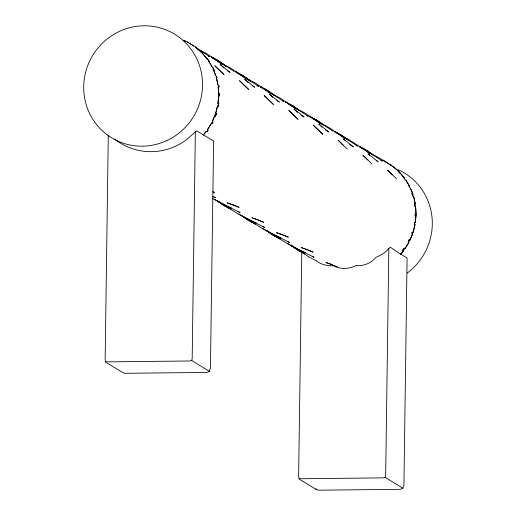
<?xml version="1.0" encoding="UTF-8"?>
<svg xmlns="http://www.w3.org/2000/svg" width="516" height="516" viewBox="0 0 516 516"><rect width="100%" height="100%" fill="white"/><g stroke="black" fill="none" stroke-linecap="round" stroke-linejoin="round"><path stroke-width="0.77" d="M108.283 135.263L105.154 359.33L105.632 362.193L122.318 372.275L124.827 373.307L206.819 372.429L209.354 371.346L209.902 369.101M210.431 368.779L213.618 140.945L196.925 130.974L195.351 131.915L192.191 358.401L191.791 360.549L209.354 371.346M301.763 252.137L298.635 476.223L299.112 479.087L315.798 489.168L318.301 490.2L400.3 489.323L402.835 488.239L403.383 485.995M400.68 254.253L403.589 250.66L400.68 254.253L390.412 247.299L388.838 248.344L385.671 475.294L385.271 477.442L402.835 488.239M403.912 485.672L407.092 257.948L400.687 254.078M415.528 220.5L415.322 222.789L416.09 214.379L415.554 205.981L416.09 214.379L415.67 218.971M388.838 248.344C385.749 252.801 380.711 255.181 375.983 257.329C371.314 263.102 363.528 266.333 356.111 265.501C349.216 268.946 340.528 269.81 333.626 265.74C327.434 266.101 321.042 264.65 316.121 260.632M203.336 134.85L206.239 131.432L203.33 135.024M195.351 131.915L186.437 139.797A60.636 58.972 -58.9 0 1 116.59 140.546L114.791 138.991M315.798 489.168L316.689 488.949M191.791 360.549L189.63 360.981L107.638 361.858L105.683 361.471M385.271 477.442L383.111 477.874L301.118 478.751L299.164 478.358M231.555 208.013L228.53 207.026L212.179 198.331M256.22 222.918C244.797 218.584 234.593 211.631 224.292 205.162M280.891 237.818C269.462 233.49 259.258 226.537 248.964 220.061M305.562 252.724C294.133 248.396 283.929 241.443 273.628 234.967M258.368 219.88L251.866 217.752L263.734 222.28L259.038 220.184M283.032 234.786L276.531 232.658L288.405 237.179L283.703 235.09M307.704 249.692L301.202 247.564L313.07 252.085L308.375 249.989M332.368 264.592L325.867 262.463L337.741 266.991M208.283 56.205L209.657 56.721L194.996 46.743L196.409 47.801M256.929 85.753L258.993 86.533L244.977 77.4M282.291 100.917L283.665 101.433L269.642 92.306M306.955 115.823L308.329 116.339L293.662 106.818M356.292 145.628L357.672 146.151L342.347 136.23M380.963 160.534L382.337 161.05L367.018 151.136M212.915 191.907L214.398 192.468L213.056 191.875M184.141 40.667L186.192 41.512L183.509 40.248M187.772 42.299L186.921 41.951L188.134 42.518M382.317 160.095L384.323 161.056L382.846 160.386M385.426 161.631L384.755 161.315L391.618 165.539L379.254 157.902L370.159 153.207M212.547 196.351L215.443 197.763L214.25 196.906M200.15 50.329L206.574 53.574L216.398 60.14M347.958 140.004L341.044 134.805L334.574 131.535C343.43 136.417 352.131 141.519 360.497 147.202L359.246 146.434L365.715 149.711L372.629 154.903M361.213 147.563L366.921 150.453L372.829 154.658L370.34 153.181M315.85 260.47L309.426 257.226L297.648 249.48M223.486 64.506L231.245 68.48L241.062 75.046M248.151 79.412L255.917 83.386L265.082 89.558M272.151 93.951L280.581 98.285L289.747 104.458M296.823 108.857L305.253 113.191L315.721 120.151M318.817 122.305L329.918 128.097L335.826 132.302M344.153 137.572L348.165 139.752L345.675 138.275M219.842 62.281L224.821 65.235L218.913 61.03L211.231 57.012L217.7 60.288L234.329 71.627M245.758 77.922L247.003 78.664M248.241 79.4L249.486 80.135L243.578 75.929L235.902 71.918L242.372 75.188L250.337 81.405M270.423 92.828L274.157 95.041L268.249 90.835L260.567 86.823L267.043 90.094L273.957 95.292M294.468 107.367L298.822 109.947L292.914 105.741L285.238 101.723L295.997 108.889L285.238 101.723L286.49 102.491M319.14 122.266L323.493 124.846L317.585 120.641L309.91 116.629L316.379 119.899L333.001 131.245M343.185 136.804L344.43 137.54M188.076 42.396L194.274 46.305L187.405 42.08M217.7 60.927L219.003 61.714M220.306 62.501L223.563 64.468L225.666 66.499M318.327 121.724L323.293 125.098M337.129 133.089L340.392 135.05M361.148 147.595L362.451 148.382M363.754 149.169L365.057 149.956M214.727 199.363L220.384 202.801M238.779 213.888L245.055 217.707M246.358 218.494L247.661 219.281M271.674 233.787L262.825 228.414M296.345 248.693L287.496 243.32M301.067 251.524L304.769 253.788L298.3 250.512L290.856 244.81M276.395 236.618L280.098 238.882L273.628 235.612L266.714 230.413M250.492 220.964L255.433 223.976L248.957 220.706L243.094 216.526M227.679 207.187L230.762 209.077L224.292 205.8L218.429 201.621M376.183 160.605L378.047 161.779L368.063 153.762L369.733 155.387M349.655 144.525L353.383 146.879L343.392 138.856L345.069 140.481M325.609 130.013L328.711 131.973L318.727 123.95L319.843 125.04M300.938 115.113L304.047 117.068L294.055 109.05L297.403 112.307M276.892 100.601L279.375 102.168L269.391 94.144L272.732 97.401M252.221 85.695L254.704 87.262L244.719 79.238L248.067 82.496M227.556 70.789L230.039 72.356L220.048 64.339L223.396 67.596M302.234 252.098L304.769 253.788L297.087 249.77L291.179 245.564L314.115 257.381L312.322 256.097M278.201 237.618L280.098 238.882L272.422 234.87L266.514 230.658L289.45 242.475L287.657 241.191M253.53 222.712L255.433 223.976L247.751 219.964L241.843 215.759L264.779 227.569L262.986 226.285M226.963 206.548L230.762 209.077L223.086 205.058L217.178 200.853L240.108 212.669L238.321 211.386M291.708 105L298.622 110.192M390.29 164.727L392.992 166.752L391.554 165.507M396.662 178.884L387.593 170.17L392.412 174.814M371.991 163.985L362.922 155.271L367.747 159.908M347.326 149.079L338.257 140.365L343.075 145.009M320.952 126.123L322.068 127.207M397.817 169.558A60.636 58.972 -58.9 0 1 407.124 273.132M415.328 213.418L415.167 216.101L415.328 213.418M218.739 95.15L217.971 103.561L218.739 95.15L218.204 86.752L218.739 95.15M218.784 103.077L218.236 106.483L218.784 103.077M219.468 95.589L219.416 96.111L219.332 93.435L219.468 95.589M414.593 222.351L414.309 224.131L414.593 222.351M217.688 105.341L215.682 113.359L217.688 105.341M415.032 224.57L413.026 232.593L415.032 224.57M216.488 113.462L215.424 116.3L216.488 113.462M412.303 232.155L411.826 233.451L412.303 232.155M215.204 114.662L212.257 121.666L215.204 114.662M412.555 233.89L409.601 240.901L412.555 233.89M408.195 241.733L409.382 239.256L408.195 241.733M212.979 122.105L212.379 123.356L212.979 122.105M211.657 122.918L207.316 129.974L211.657 122.918M409.007 242.146L404.667 249.202L409.007 242.146M208.045 130.413L206.961 131.87L208.045 130.413M404.318 248.151L402.261 250.931L404.318 248.151M233.696 204.981L227.195 202.852L239.063 207.374L233.696 204.981M364.18 149.453L359.246 146.434L370.004 153.6L364.18 149.453M339.515 134.547L334.574 131.535L345.333 138.694L339.515 134.547M314.844 119.641L309.91 116.629L320.668 123.795L314.844 119.641M265.508 89.836L260.567 86.823L271.332 93.983L265.508 89.836M240.837 74.93L235.902 71.918L246.661 79.077L240.837 74.93M216.172 60.03L211.231 57.012L221.99 64.177L216.172 60.03M395.017 168.081L393.031 166.591L399.281 172.002L404.596 178.355L399.281 172.002L395.017 168.081M197.667 48.852L195.68 47.362L201.937 52.774L207.251 59.127L201.937 52.774L197.667 48.852M398.558 171.564L398.165 171.228L399.919 173.195L398.558 171.564M202.659 53.212L201.059 51.826L202.988 53.606L202.659 53.212M322.655 134.173L313.586 125.459L322.655 134.173M297.984 119.273L288.921 110.559L297.984 119.273M273.319 104.367L264.25 95.654L273.319 104.367M248.648 89.462L239.579 80.748L248.648 89.462M223.983 74.562L214.914 65.848L223.983 74.562M404.512 178.678L403.873 177.917L404.912 179.349L404.512 178.678M208.612 60.327L207.393 58.863L209.373 61.604L208.612 60.327M406.543 181.045L405.634 179.787L409.781 186.753L406.543 181.045M209.193 61.817L208.283 60.559L212.431 67.525L209.193 61.817M409.272 186.682L409.053 186.315L409.614 187.553L409.272 186.682M213.372 68.331L212.979 67.667L214.192 70.389L213.372 68.331M411.891 191.391L410.343 187.992L413.097 194.938L411.891 191.391M214.54 72.163L212.992 68.757L215.746 75.71L214.54 72.163M412.884 196.125L411.897 193.306L412.884 196.125M216.817 77.019L216.475 76.149L216.914 77.432L216.817 77.019M413.774 196.931L413.535 196.228L415.322 204.207L413.774 196.931M216.43 77.703L216.185 76.994L217.971 84.972L216.43 77.703M414.767 204.53L414.438 203.065L414.89 206.465L414.767 204.53M218.868 86.178L218.694 85.411L218.932 87.191L218.868 86.178M166.52 140.726A60.636 58.972 -58.9 0 0 178.723 36.92A60.636 58.972 -58.9 0 0 84.121 80.335A60.636 58.972 -58.9 0 0 166.52 140.726"/></g></svg>
